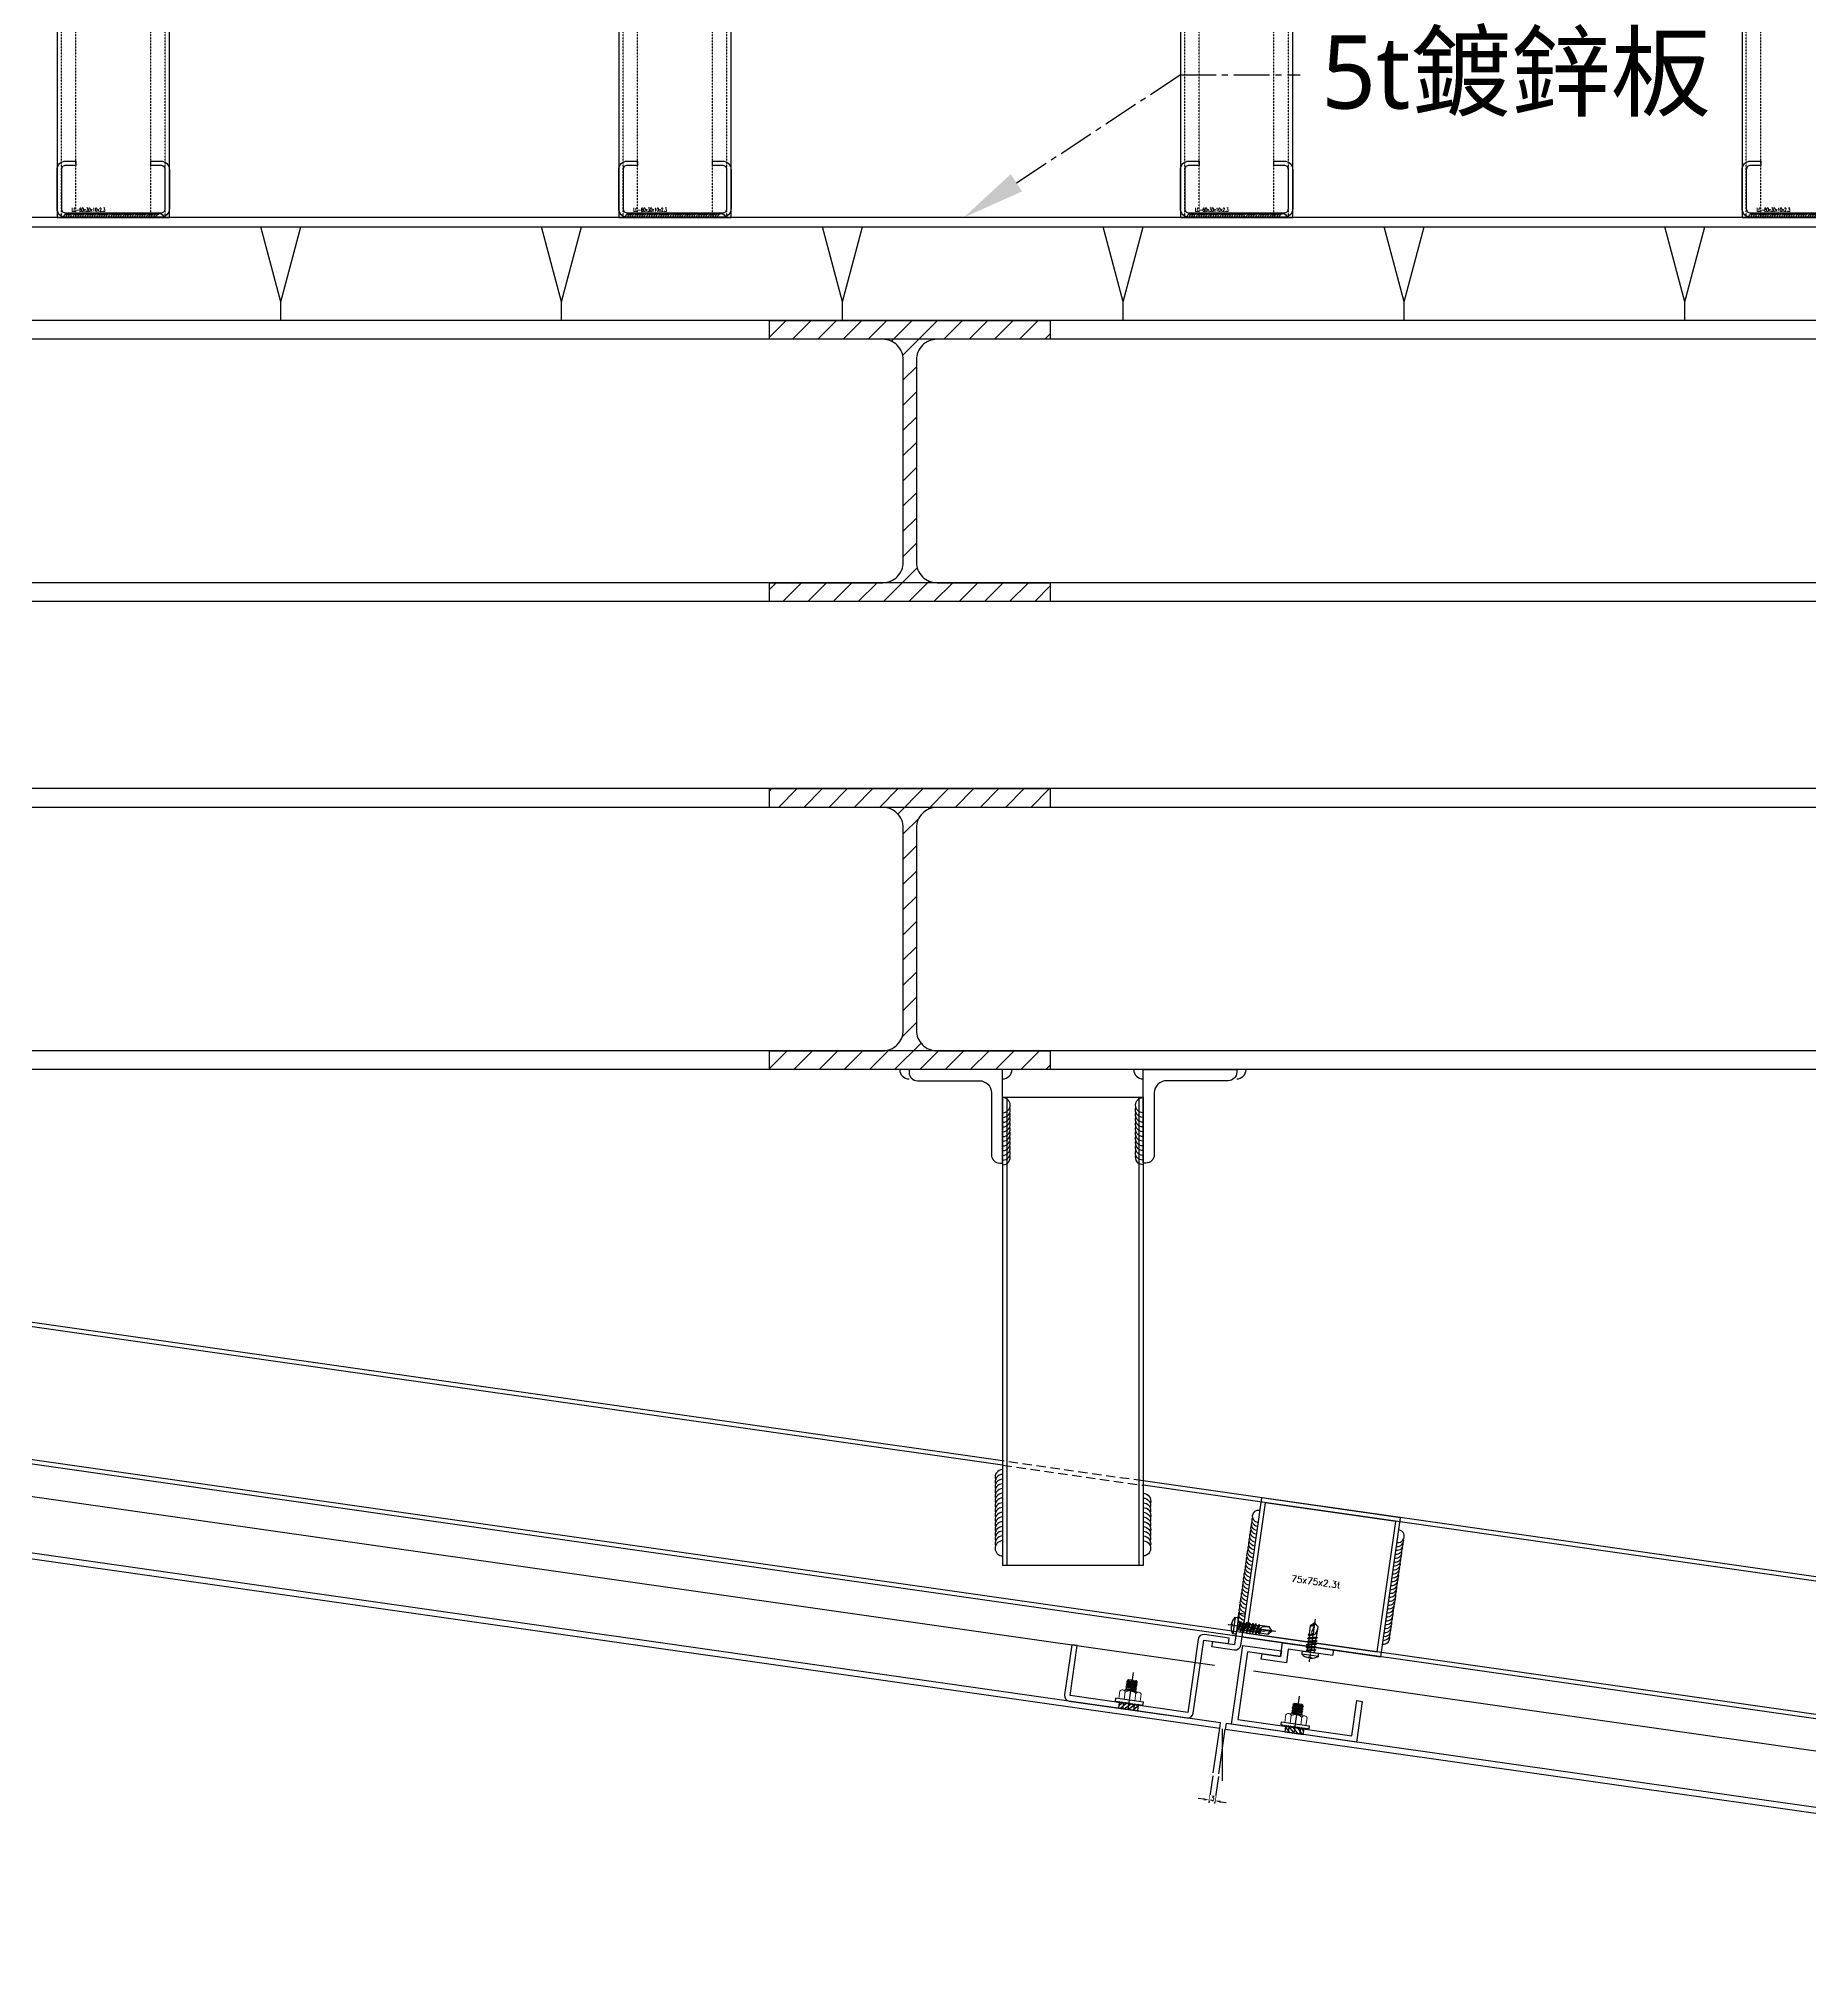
# Model space of a CAD drawing. Extents: x -3378 to 102197, y -3799 to 48702.
# Drawn here: x 56869 to 57815, y 27914 to 28944 of the extents above; entities that cross this region are included whole.
import ezdxf
from ezdxf import colors
from ezdxf.entities.mleader import LeaderData, LeaderLine
from ezdxf.math import Vec2, Vec3

# ---------------------------------------------------------------- set-up
doc = ezdxf.new("R2010")
doc.units = 0
for name, pattern in [('CENTER', [2, 1.25, -0.25, 0.25, -0.25]), ('CENTER2', [28.575, 19.05, -3.175, 3.175, -3.175]), ('HIDDEN', [0.375, 0.25, -0.125]), ('Hidden 1_16_', [0.023813, 0.015875, -0.007938])]:
    doc.linetypes.add(name, pattern=pattern)
for name, color, linetype in [('##-鐵件', 1, 'Continuous'), ('11', 11, 'Continuous'), ('24WELD', 55, 'Continuous'), ('3', 3, 'Continuous'), ('4', 4, 'Continuous'), ('6', 6, 'Continuous'), ('ARR', 6, 'Continuous'), ('BCM-DIM', 54, 'Continuous'), ('BCM-SIL', 8, 'Continuous'), ('GM_ANNO_DIMS', 4, 'Continuous'), ('GM_SECT_15', 15, 'Continuous'), ('GM_STEL_PRIM', 3, 'Continuous'), ('STRUCTURAL', 3, 'Continuous'), ('螺絲 固定五金 FASTENERS', 124, 'Continuous'), ('螺絲、螺栓', 4, 'Continuous'), ('視覺模型鋁擠型暫替', 4, 'Continuous'), ('金屬面材 METAL PANEL', 2, 'Continuous'), ('鐵件', 6, 'Continuous'), ('隱藏線 HIDDEN', 8, 'HIDDEN')]:
    doc.layers.add(name, color=color, linetype=linetype)
doc.layers.add('#不列印', color=250, linetype='Continuous', plot=False)
doc.layers.add('不顯示', color=254, linetype='Continuous', plot=False)
doc.layers.add('12', color=3, linetype='Continuous', lineweight=9)
doc.styles.add('DIM', font='simplex.shx', dxfattribs={"bigfont": 'chineset.shx'})
doc.styles.add('MSCHESE', font='')
doc.styles.add('romans', font='romans.shx', dxfattribs={"width": 0.5, "bigfont": ' chineset.shx'})
doc.styles.get("Standard").update_dxf_attribs({"font": 'romans.shx', "bigfont": 'chinese.shx'})
doc.styles.get('MSCHESE').set_extended_font_data('Microsoft JhengHei')
doc.dimstyles.new('b4-3', dxfattribs={"dimtxt": 5, "dimasz": 3, "dimexe": 1.5, "dimexo": 1.5, "dimgap": 0, "dimtad": 1, "dimtxsty": 'Standard', "dimcen": -1.5, "dimdle": 1, "dimclrd": 256, "dimclre": 256, "dimclrt": 3, "dimadec": 0, "dimazin": 0, "dimtfac": 1, "dimtmove": 0, "dimatfit": 3, "dimfxl": 0.18, "dimtfill": 1, "dimarcsym": 1})

# ---------------------------------------------------------------- blocks, each defined once
blk = doc.blocks.new('St-LC-60x30x10x2_3')
at = {"layer": 'STRUCTURAL', "color": 0, "linetype": 'ByBlock', "lineweight": -2}
blk.add_lwpolyline([(14.8, 38.4), (14.8, 36.1), (9.4, 36.1, 0.414214), (7.1, 33.8), (7.1, 13, 0.414214), (9.4, 10.7), (60.2, 10.7, 0.414214), (62.5, 13), (62.5, 33.8, 0.414214), (60.2, 36.1), (54.8, 36.1), (54.8, 38.4), (60.2, 38.4, -0.414214), (64.8, 33.8), (64.8, 13, -0.414214), (60.2, 8.4), (9.4, 8.4, -0.414214), (4.8, 13), (4.8, 33.8, -0.414214), (9.4, 38.4)], format="xyb", close=True, dxfattribs=at)
at = {"layer": 'Defpoints', "color": 0, "linetype": 'ByBlock', "lineweight": -2, "style": 'romans', "width": 0.6}
blk.add_text('LC-60x30x10x2.3', height=2, rotation=360, dxfattribs=at).set_placement((12.6, 11.4))
blk = doc.blocks.new('*U730')
at = {"layer": '##-鐵件', "color": 1}
blk.add_lwpolyline([(1692.3, 30), (1489.8, 30), (1489.8, -30), (1692.3, -30)], close=True, dxfattribs=at)
at = {"color": 251, "linetype": 'Hidden 1_16_', "ltscale": 5}
for p, q in [((1692.3, 27.7), (1489.8, 27.7)), ((1692.3, 20), (1489.8, 20)), ((1692.3, -20), (1489.8, -20)), ((1692.3, -27.7), (1489.8, -27.7))]:
    blk.add_line(p, q, dxfattribs=at)
at = {"layer": '#不列印', "rotation": 90}
blk.add_blockref('St-LC-60x30x10x2_3', (1700.6, -34.8), dxfattribs=at)
blk = doc.blocks.new('*U240')
at = {"layer": '鐵件', "rotation": 270}
blk.add_blockref('*U730', (0, 1591), dxfattribs=at)
blk = doc.blocks.new('*U241')
at = {"color": 0, "linetype": 'ByBlock', "lineweight": -2}
for p in [(600, 0), (900, 0), (1200, 0), (1500, 0)]:
    blk.add_blockref('*U240', p, dxfattribs=at)
blk = doc.blocks.new('*U731')
for centre, end in [((3.2, 98.9), 196.3529), ((3.3, 101.4), 196.3529), ((2.6, 81.5), 196.3529), ((2.6, 79), 196.3529), ((2.7, 84), 196.3529), ((2.8, 86.5), 196.3529), ((2.9, 89), 196.3529), ((3, 94), 196.3529), ((3, 91.5), 196.3529), ((3.1, 96.4), 196.3529), ((1.9, 59), 196.3529), ((2, 61.5), 196.3529), ((2.1, 64), 196.3529), ((2.2, 69), 196.3529), ((2.2, 66.5), 196.3529), ((2.3, 71.5), 196.3529), ((2.4, 74), 196.3529), ((2.5, 76.5), 196.3529), ((1.3, 41.5), 196.3529), ((1.3, 39), 196.3529), ((1.4, 44), 196.3529), ((1.5, 46.5), 196.3529), ((1.6, 49), 196.3529), ((1.7, 54), 196.3529), ((1.7, 51.5), 196.3529), ((1.8, 56.5), 196.3529), ((0.5, 16.5), 196.3529), ((0.6, 19), 196.3529), ((0.7, 21.5), 196.3529), ((0.8, 24), 196.3529), ((0.9, 29), 196.3529), ((0.9, 26.5), 196.3529), ((1, 31.5), 196.3529), ((1.1, 34), 196.3529), ((1.2, 36.5), 196.3529), ((0.1, 4), 268.1431), ((0.2, 6.5), 196.3529), ((0.3, 9), 196.3529), ((0.4, 11.5), 196.3529), ((0.5, 14), 196.3529)]:
    blk.add_arc(centre, 4, 88.1431, end)
blk = doc.blocks.new('*U242')
at = {"layer": '24WELD', "xscale": -0.5062500000000003, "yscale": 0.5062500000000004, "zscale": 0.5062500000000004, "rotation": 88.14306280164571}
blk.add_blockref('*U731', (26.7, -1), dxfattribs=at)
blk = doc.blocks.new('*U243')
at = {"color": 0, "linetype": 'ByBlock', "lineweight": -2}
for p in [(0, 0), (300, 0), (600, 0), (900, 0), (1200, 0), (1500, 0), (1800, 0)]:
    blk.add_blockref('*U242', p, dxfattribs=at)
blk = doc.blocks.new('陽台地板')
for name, p in [('*U241', (100, -148.7, 0)), ('*U243', (400.2, -249, 0))]:
    blk.add_blockref(name, p)
blk = doc.blocks.new('*U779')
at = {"layer": 'GM_STEL_PRIM'}
for p, q in [((0, -15), (-10.7, 25)), ((0, -15), (10.7, 25)), ((0, -25), (0, -15))]:
    blk.add_line(p, q, dxfattribs=at)
blk = doc.blocks.new('*U780')
at = {"layer": 'GM_ANNO_DIMS', "color": 0, "linetype": 'ByBlock', "lineweight": -2}
for p in [(750, 0), (900, 0), (1050, 0), (1200, 0), (1350, 0), (1500, 0)]:
    blk.add_blockref('*U779', p, dxfattribs=at)
blk = doc.blocks.new('*U308')
for centre, end in [((3.9, -0.7), 170.022), ((6.4, -1.1), 98.2318), ((8.9, -1.6), 98.2318), ((11.3, -2), 98.2318), ((13.8, -2.4), 98.2318), ((16.3, -2.9), 98.2318), ((18.7, -3.3), 98.2318), ((21.2, -3.7), 98.2318), ((23.6, -4.2), 98.2318), ((26.1, -4.6), 98.2318), ((28.6, -5), 98.2318), ((31, -5.5), 98.2318)]:
    blk.add_arc(centre, 4, 350.022, end)
blk = doc.blocks.new('*U309')
for centre, end in [((3.9, -0.7), 170.022), ((6.4, -1.1), 98.2318), ((8.9, -1.6), 98.2318), ((11.3, -2), 98.2318), ((13.8, -2.4), 98.2318), ((16.3, -2.9), 98.2318), ((18.7, -3.3), 98.2318), ((21.2, -3.7), 98.2318), ((23.6, -4.2), 98.2318), ((26.1, -4.6), 98.2318), ((28.6, -5), 98.2318), ((31, -5.5), 98.2318)]:
    blk.add_arc(centre, 4, 350.022, end)
blk = doc.blocks.new('42452')
at = {"layer": '視覺模型鋁擠型暫替', "linetype": 'Continuous'}
h = blk.add_hatch(dxfattribs=at)
h.set_pattern_fill('ANSI31', color=1, scale=3)
h.set_pattern_definition([(45, (179418.033, -322648.764), (-6.7351921, 6.7351921), [])])
h.paths.add_polyline_path([(75, 0), (-75, 0), (-75, -10), (-14.5, -10), (75, -10)])
h.paths.add_polyline_path([(14.5, -10), (-14.5, -10, -0.414214), (-3.5, -21), (-3.5, -129, -0.414214), (-14.5, -140), (-75, -140), (-75, -150), (75, -150), (75, -140), (14.5, -140, -0.414214), (3.5, -129), (3.5, -21, -0.414214)])
blk.add_lwpolyline([(-75, 0), (75, 0), (75, -10), (14.5, -10, 0.414214), (3.5, -21), (3.5, -129, 0.414214), (14.5, -140), (75, -140), (75, -150), (-75, -150), (-75, -140), (-14.5, -140, 0.414214), (-3.5, -129), (-3.5, -21, 0.414214), (-14.5, -10), (-75, -10)], format="xyb", close=True, dxfattribs=at)
blk = doc.blocks.new('75x75x2.3t')
at = {"layer": 'GM_SECT_15'}
for points in [[(0, -75), (75, -75), (75, 0), (0, 0)], [(2.3, -72.7), (72.7, -72.7), (72.7, -2.3), (2.3, -2.3)]]:
    blk.add_lwpolyline(points, close=True, dxfattribs=at)
at = {"layer": '不顯示', "linetype": 'Continuous', "insert": (21.8, -38.5), "char_height": 3.5, "attachment_point": 1, "style": 'DIM'}
blk.add_mtext_dynamic_manual_height_columns('75x75x2.3t', width=3.486, gutter_width=17.5, heights=[0], dxfattribs=at)
blk = doc.blocks.new('*U273')
for centre, end in [((-69, 2.2), 286.3529), ((-66.5, 2.2), 286.3529), ((-64, 2.1), 286.3529), ((-61.5, 2), 286.3529), ((-59, 1.9), 286.3529), ((-56.5, 1.8), 286.3529), ((-54, 1.7), 286.3529), ((-51.5, 1.7), 286.3529), ((-49, 1.6), 286.3529), ((-46.5, 1.5), 286.3529), ((-44, 1.4), 286.3529), ((-41.5, 1.3), 286.3529), ((-39, 1.3), 286.3529), ((-36.5, 1.2), 286.3529), ((-34, 1.1), 286.3529), ((-31.5, 1), 286.3529), ((-29, 0.9), 286.3529), ((-26.5, 0.9), 286.3529), ((-24, 0.8), 286.3529), ((-21.5, 0.7), 286.3529), ((-19, 0.6), 286.3529), ((-16.5, 0.5), 286.3529), ((-14, 0.5), 286.3529), ((-11.5, 0.4), 286.3529), ((-9, 0.3), 286.3529), ((-6.5, 0.2), 286.3529), ((-4, 0.1), 358.1431)]:
    blk.add_arc(centre, 4, 178.1431, end)
blk = doc.blocks.new('*U274')
for centre, end in [((-69, 2.2), 286.3529), ((-66.5, 2.2), 286.3529), ((-64, 2.1), 286.3529), ((-61.5, 2), 286.3529), ((-59, 1.9), 286.3529), ((-56.5, 1.8), 286.3529), ((-54, 1.7), 286.3529), ((-51.5, 1.7), 286.3529), ((-49, 1.6), 286.3529), ((-46.5, 1.5), 286.3529), ((-44, 1.4), 286.3529), ((-41.5, 1.3), 286.3529), ((-39, 1.3), 286.3529), ((-36.5, 1.2), 286.3529), ((-34, 1.1), 286.3529), ((-31.5, 1), 286.3529), ((-29, 0.9), 286.3529), ((-26.5, 0.9), 286.3529), ((-24, 0.8), 286.3529), ((-21.5, 0.7), 286.3529), ((-19, 0.6), 286.3529), ((-16.5, 0.5), 286.3529), ((-14, 0.5), 286.3529), ((-11.5, 0.4), 286.3529), ((-9, 0.3), 286.3529), ((-6.5, 0.2), 286.3529), ((-4, 0.1), 358.1431)]:
    blk.add_arc(centre, 4, 178.1431, end)
blk = doc.blocks.new('*D875')
at = {"layer": 'Defpoints', "color": 0, "transparency": 16777216}
for p in [(57496.2, 28017.3, 0), (57499.2, 28016.9, 0)]:
    blk.add_point(p, dxfattribs=at)
at = {"layer": '不顯示', "lineweight": -2, "transparency": 16777216}
for p, q in [((57496, 28015.8), (57493.9, 28001.3)), ((57499, 28015.4), (57496.9, 28000.9)), ((57491.2, 28003.2), (57488.2, 28003.6)), ((57494.2, 28002.8), (57497.1, 28002.4)), ((57500.1, 28001.9), (57503.1, 28001.5))]:
    blk.add_line(p, q, dxfattribs=at)
at = {"layer": '不顯示', "transparency": 16777216}
for points in [[(57491.3, 28003.7), (57491.1, 28002.7), (57494.2, 28002.8)], [(57500.2, 28002.4), (57500, 28001.4), (57497.1, 28002.4)]]:
    blk.add_solid(points, dxfattribs=at)
at = {"layer": '不顯示', "color": 3, "transparency": 16777216, "insert": (57495.8, 28003.8), "char_height": 2.5, "attachment_point": 5, "rotation": 351.8791, "bg_fill": 3, "box_fill_scale": 1.1, "bg_fill_color": 256, "bg_fill_true_color": 13158600, "bg_fill_transparency": 0}
blk.add_mtext('3', dxfattribs=at)
at = {"layer": 'Defpoints', "color": 0, "transparency": 16777216}
blk.add_point((57497.1, 28002.4), dxfattribs=at)
blk = doc.blocks.new('*U290')
for centre, end in [((3.9, -0.7), 170.022), ((6.4, -1.1), 98.2318), ((8.9, -1.6), 98.2318), ((11.3, -2), 98.2318), ((13.8, -2.4), 98.2318), ((16.3, -2.9), 98.2318), ((18.7, -3.3), 98.2318), ((21.2, -3.7), 98.2318), ((23.6, -4.2), 98.2318), ((26.1, -4.6), 98.2318), ((28.6, -5), 98.2318)]:
    blk.add_arc(centre, 4, 350.022, end)
blk = doc.blocks.new('*U291')
for centre, end in [((3.9, -0.7), 170.022), ((6.4, -1.1), 98.2318), ((8.9, -1.6), 98.2318), ((11.3, -2), 98.2318), ((13.8, -2.4), 98.2318), ((16.3, -2.9), 98.2318), ((18.7, -3.3), 98.2318), ((21.2, -3.7), 98.2318), ((23.6, -4.2), 98.2318), ((26.1, -4.6), 98.2318), ((28.6, -5), 98.2318), ((31, -5.5), 98.2318), ((33.5, -5.9), 98.2318), ((35.9, -6.3), 98.2318), ((38.4, -6.8), 98.2318), ((40.9, -7.2), 98.2318)]:
    blk.add_arc(centre, 4, 350.022, end)
blk = doc.blocks.new('M5x16圓頭自攻')
at = {"layer": 'ARR', "color": 0, "linetype": 'CENTER', "ltscale": 0.87}
blk.add_line((18, 0), (-5.1, 0), dxfattribs=at)
at = {"layer": 'ARR', "color": 0, "linetype": 'ByBlock', "ltscale": 0.3}
for p, q in [((-1.6, -4.5), (-1.6, 4.5)), ((0.5, 2.2), (1.1, 1.9)), ((0.7, 2.1), (1.6, -2.5)), ((1.9, 1.9), (1.1, 1.9)), ((2.2, 2.5), (3.2, -2.5)), ((3.5, 1.9), (2.7, 1.9)), ((3.8, 2.5), (4.8, -2.5)), ((5.1, 1.9), (4.3, 1.9)), ((5.4, 2.5), (6.4, -2.5)), ((6.8, 1.9), (5.9, 1.9)), ((7.2, 2.5), (8.2, -2.5)), ((8.4, 1.9), (7.7, 1.9)), ((8.7, 1.9), (8, 1.9)), ((9.1, 2.5), (9.7, -0.6)), ((14.1, 2.1), (9.5, 2.1)), ((15.8, 0.1), (14.1, 2.1)), ((15.8, 0.1), (15.9, 0.1)), ((16, 0), (16, 0)), ((2.1, -1.9), (2.9, -1.9)), ((3.7, -1.9), (4.5, -1.9)), ((5.3, -1.9), (6.1, -1.9)), ((6.9, -1.9), (7.8, -1.9)), ((8.5, -2.1), (12.9, -2.1)), ((15.8, -0.1), (14.1, -2.1)), ((15.8, -0.1), (15.9, -0.1))]:
    blk.add_line(p, q, dxfattribs=at)
blk.add_lwpolyline([(-3, -0.5, 0.134476), (-1.6, -4.5), (-0.6, -4.5, 0.198912), (-0.4, -4.4), (-0.1, -4.1, 0.198912), (0, -3.9), (0, 3.9, 0.198912), (-0.1, 4.1), (-0.4, 4.4, 0.198912), (-0.6, 4.5), (-1.6, 4.5, 0.134562), (-3, 0.5), (-2.5, 0.5), (-2.5, -0.5), (-3, -0.5)], format="xyb", dxfattribs=at)
blk.add_lwpolyline([(1.1, 1.9), (2.1, -1.9), (1.8, -2.5), (1.6, -2.5), (1.3, -1.9), (0.3, 1.9), (0.5, 2.2)], dxfattribs=at)
for points in [[(3.2, -2.5), (2.9, -1.9), (1.9, 1.9), (2.2, 2.5), (2.4, 2.5), (2.7, 1.9), (3.7, -1.9), (3.4, -2.5)], [(4.8, -2.5), (4.5, -1.9), (3.5, 1.9), (3.8, 2.5), (4, 2.5), (4.3, 1.9), (5.3, -1.9), (5, -2.5)], [(6.4, -2.5), (6.1, -1.9), (5.1, 1.9), (5.4, 2.5), (5.6, 2.5), (5.9, 1.9), (6.9, -1.9), (6.6, -2.5)], [(8.2, -2.5), (7.8, -1.9), (6.8, 1.9), (7.2, 2.5), (7.3, 2.5), (7.7, 1.9), (8.7, -1.9), (8.3, -2.5)], [(9.1, 2.5), (8.7, 1.9), (9.7, -0.6), (9.5, 2.1), (9.2, 2.5)]]:
    blk.add_lwpolyline(points, close=True, dxfattribs=at)
for centre, radius, start, end in [((0.7, 3.1), 0.874, 220.3388, 257.7802), ((10.9, -0.3), 1.2, 56.152, 236.152), ((14.9, 6.9), 7.01, 241.6458, 278.008), ((15.9, 1.7), 1.82, 168.8617, 267.6865), ((15.9, 0), 0.05, 0, 90), ((1.2, -3.3), 1.44, 84.7312, 144.22), ((13.5, 4.9), 7.01, 241.6458, 274.9541), ((15.9, 0), 0.05, 270, 0)]:
    blk.add_arc(centre, radius, start, end, dxfattribs=at)
blk = doc.blocks.new('*U255')
blk.add_blockref('M5x16圓頭自攻', (0, 0))
blk = doc.blocks.new('A$C19b21843')
at = {"layer": '11'}
blk.add_lwpolyline([(3.5, 4), (3, 3.5), (3.5, 3), (3, 2.5), (3.5, 2), (3, 1.5), (3.5, 1), (3.5, 0), (5, 0), (5, 15), (3.5, 15), (3.5, 14), (3, 13.5), (3.5, 13), (3, 12.5), (3.5, 12), (3, 11.5), (3.5, 11), (3, 10.5), (3.5, 10), (3, 9.5), (3.5, 9), (3, 8.5), (3.5, 8), (3, 7.5), (3.5, 7), (3, 6.5), (3.5, 6), (3, 5.5), (3.5, 5), (3, 4.5)], close=True, dxfattribs=at)
at = {"layer": '12'}
for p, q in [((5, 13.2), (9.2, 13.2)), ((9.2, 10.4), (5, 10.4)), ((10, 11.8), (10, 3.2)), ((10.5, 10.5), (10.9, 4.6)), ((11.3, 10.5), (11.8, 4.6)), ((12.2, 10.5), (12.6, 4.6)), ((13.1, 10.5), (13.5, 4.6)), ((14, 10.5), (14.4, 4.6)), ((14.8, 10.5), (15.3, 4.6)), ((9.2, 4.6), (5, 4.6)), ((9.2, 1.8), (5, 1.8)), ((10, 10), (10.2, 10)), ((10, 4.9), (10, 4.6)), ((10.6, 5), (10.3, 5)), ((10.7, 10), (11.1, 10)), ((11.5, 5), (11.1, 5)), ((11.6, 10), (11.9, 10)), ((12.4, 5), (12, 5)), ((12.5, 10), (12.8, 10)), ((13.2, 5), (12.9, 5)), ((13.4, 10), (13.7, 10)), ((14.1, 5), (13.8, 5)), ((14.2, 10), (14.6, 10)), ((15, 5), (14.6, 5))]:
    blk.add_line(p, q, dxfattribs=at)
for points in [[(10.7, 10), (10.5, 10.5), (10.2, 10), (10.6, 5), (10.9, 4.6), (11.1, 5)], [(11.6, 10), (11.3, 10.5), (11.1, 10), (11.5, 5), (11.8, 4.6), (12, 5)], [(12.5, 10), (12.2, 10.5), (11.9, 10), (12.4, 5), (12.6, 4.6), (12.9, 5)], [(13.4, 10), (13.1, 10.5), (12.8, 10), (13.2, 5), (13.5, 4.6), (13.8, 5)], [(14.2, 10), (14, 10.5), (13.7, 10), (14.1, 5), (14.4, 4.6), (14.6, 5)], [(15.1, 10), (14.8, 10.5), (14.6, 10), (15, 5), (15.3, 4.6), (15.5, 5)]]:
    blk.add_lwpolyline(points, close=True, dxfattribs=at)
for points in [[(10, 4.6), (10, 4.6), (10.3, 5), (10, 8.4)], [(15.1, 10), (15.5, 10), (15.5, 5.4)], [(15.5, 10), (16, 9.5), (16, 5.5), (15.5, 5)]]:
    blk.add_lwpolyline(points, dxfattribs=at)
for centre, radius, start, end in [((8.3, 11.8), 1.66, 300, 60), ((4.6, 7.5), 5.37, 327.686, 32.314), ((8.3, 3.2), 1.66, 300, 60)]:
    blk.add_arc(centre, radius, start, end, dxfattribs=at)
at = {"layer": '3'}
for p, q in [((0, 12), (3.3, 8.8)), ((3, 10.5), (0, 10.5)), ((1.8, 12.5), (3.4, 10.9)), ((0, 9.7), (3.1, 6.6)), ((0, 7.5), (3.5, 4)), ((0, 5.2), (2.7, 2.5)), ((0, 4.5), (3, 4.5)), ((0, 3), (0.5, 2.5))]:
    blk.add_line(p, q, dxfattribs=at)
at = {"layer": '4'}
blk.add_line((0, 7.5), (20, 7.5), dxfattribs=at)
at = {"layer": '6'}
blk.add_lwpolyline([(0, 12.5), (3, 12.5), (3.5, 12), (3, 11.5), (3.5, 11), (3, 10.5), (3.5, 10), (3, 9.5), (3.5, 9), (3, 8.5), (3.5, 8), (3, 7.5), (3.5, 7), (3, 6.5), (3.5, 6), (3, 5.5), (3.5, 5), (3, 4.5), (3.5, 4), (3, 3.5), (3.5, 3), (3, 2.5), (0, 2.5)], close=True, dxfattribs=at)
blk = doc.blocks.new('A$C20AE7E0D')
at = {"layer": 'ARR', "color": 0, "linetype": 'CENTER', "ltscale": 0.87}
blk.add_line((21, 0), (-5.1, 0), dxfattribs=at)
at = {"layer": 'ARR', "color": 0, "linetype": 'ByBlock', "ltscale": 0.3}
for p, q in [((-1.6, -4.5), (-1.6, 4.5)), ((0.5, 2.2), (1.1, 1.9)), ((0.7, 2.1), (1.6, -2.5)), ((1.9, 1.9), (1.1, 1.9)), ((2.2, 2.5), (3.2, -2.5)), ((3.5, 1.9), (2.7, 1.9)), ((3.8, 2.5), (4.8, -2.5)), ((5.1, 1.9), (4.3, 1.9)), ((5.4, 2.5), (6.4, -2.5)), ((6.8, 1.9), (5.9, 1.9)), ((7.2, 2.5), (8.2, -2.5)), ((8.4, 1.9), (7.7, 1.9)), ((8.7, 2.5), (9.7, -2.5)), ((10.1, 1.9), (9.2, 1.9)), ((10.5, 2.5), (11.5, -2.5)), ((11.7, 1.9), (11, 1.9)), ((12.1, 2.5), (12.7, -0.6)), ((17.1, 2.1), (12.5, 2.1)), ((18.8, 0.1), (17.1, 2.1)), ((18.8, 0.1), (18.9, 0.1)), ((19, 0), (19, 0)), ((2.1, -1.9), (2.9, -1.9)), ((3.7, -1.9), (4.5, -1.9)), ((5.3, -1.9), (6.1, -1.9)), ((6.9, -1.9), (7.8, -1.9)), ((8.7, -1.9), (9.4, -1.9)), ((10.2, -1.9), (11.1, -1.9)), ((11.9, -2.1), (15.9, -2.1)), ((18.8, -0.1), (17.1, -2.1)), ((18.8, -0.1), (18.9, -0.1))]:
    blk.add_line(p, q, dxfattribs=at)
blk.add_lwpolyline([(-3, -0.5, 0.134476), (-1.6, -4.5), (-0.6, -4.5, 0.198912), (-0.4, -4.4), (-0.1, -4.1, 0.198912), (0, -3.9), (0, 3.9, 0.198912), (-0.1, 4.1), (-0.4, 4.4, 0.198912), (-0.6, 4.5), (-1.6, 4.5, 0.134562), (-3, 0.5), (-2.5, 0.5), (-2.5, -0.5), (-3, -0.5)], format="xyb", dxfattribs=at)
blk.add_lwpolyline([(1.1, 1.9), (2.1, -1.9), (1.8, -2.5), (1.6, -2.5), (1.3, -1.9), (0.3, 1.9), (0.5, 2.2)], dxfattribs=at)
for points in [[(3.2, -2.5), (2.9, -1.9), (1.9, 1.9), (2.2, 2.5), (2.4, 2.5), (2.7, 1.9), (3.7, -1.9), (3.4, -2.5)], [(4.8, -2.5), (4.5, -1.9), (3.5, 1.9), (3.8, 2.5), (4, 2.5), (4.3, 1.9), (5.3, -1.9), (5, -2.5)], [(6.4, -2.5), (6.1, -1.9), (5.1, 1.9), (5.4, 2.5), (5.6, 2.5), (5.9, 1.9), (6.9, -1.9), (6.6, -2.5)], [(8.2, -2.5), (7.8, -1.9), (6.8, 1.9), (7.2, 2.5), (7.3, 2.5), (7.7, 1.9), (8.7, -1.9), (8.3, -2.5)], [(9.7, -2.5), (9.4, -1.9), (8.4, 1.9), (8.7, 2.5), (8.9, 2.5), (9.2, 1.9), (10.2, -1.9), (9.9, -2.5)], [(11.5, -2.5), (11.1, -1.9), (10.1, 1.9), (10.5, 2.5), (10.6, 2.5), (11, 1.9), (12, -1.9), (11.6, -2.5)], [(12.1, 2.5), (11.7, 1.9), (12.7, -0.6), (12.5, 2.1), (12.2, 2.5)]]:
    blk.add_lwpolyline(points, close=True, dxfattribs=at)
for centre, radius, start, end in [((0.7, 3.1), 0.874, 220.3388, 257.7802), ((13.9, -0.3), 1.2, 56.152, 236.152), ((17.9, 6.9), 7.01, 241.6458, 278.008), ((18.9, 1.7), 1.82, 168.8617, 267.6865), ((18.9, 0), 0.05, 0, 90), ((1.2, -3.3), 1.44, 84.7312, 144.22), ((16.5, 4.9), 7.01, 241.6458, 274.9541), ((18.9, 0), 0.05, 270, 0)]:
    blk.add_arc(centre, radius, start, end, dxfattribs=at)
blk = doc.blocks.new('*U77')
at = {"color": 0, "linetype": 'ByBlock'}
blk.add_blockref('A$C20AE7E0D', (0, 0), dxfattribs=at)

msp = doc.modelspace()

# ---------------------------------------------------------------- linework, layer by layer
at = {"color": 2}
for centre, start, end in [((57333.707, 28392.995, 0), 180, 270), ((57383.707, 28392.995, 0), 270, 360), ((57458.707, 28392.995, 0), 180, 270), ((57508.707, 28392.995, 0), 270, 360)]:
    msp.add_arc(centre, 5, start, end, dxfattribs=at)
msp.add_arc((57383.707, 28392.995, 0), 5, 179.999999, 180)
at = {"layer": 'GM_SECT_15'}
for p, q in [((57458.707, 28377.995, 0), (57383.707, 28377.995, 0)), ((57383.707, 28377.995, 0), (57383.707, 28127.995, 0)), ((57386.007, 28377.995, 0), (57386.007, 28127.995, 0)), ((57456.407, 28377.995, 0), (57456.407, 28127.995, 0)), ((57458.707, 28377.995, 0), (57458.707, 28127.995, 0)), ((58427.722, 27959.186, 0), (55938.651, 28314.367, 0)), ((58741.129, 27914.464, 0), (55938.652, 28314.367, 0)), ((58741.454, 27916.741, 0), (55940.931, 28316.365, 0)), ((57383.707, 28181.603, 0), (56771.675, 28268.936, 0)), ((57383.707, 28183.926, 0), (56772, 28271.213, 0)), ((57383.707, 28183.926, 0), (56772, 28271.213, 0)), ((58383.707, 28041.232, 0), (57458.707, 28173.224, 0)), ((58383.707, 28041.232, 0), (57458.707, 28173.224, 0)), ((58383.707, 28038.909, 0), (57458.707, 28170.901, 0)), ((57458.707, 28127.995, 0), (57383.707, 28127.995, 0))]:
    msp.add_line(p, q, dxfattribs=at)
at = {"layer": 'GM_SECT_15', "elevation": 0}
for points in [[(57377.707, 28347.495, 0.41421356), (57382.207, 28342.995), (57383.707, 28342.995), (57383.707, 28392.995), (57333.707, 28392.995), (57333.707, 28391.495, 0.41421356), (57338.207, 28386.995), (57371.207, 28386.995, -0.41421356), (57377.707, 28380.495)], [(57464.707, 28347.495, -0.41421356), (57460.207, 28342.995), (57458.707, 28342.995), (57458.707, 28392.995), (57508.707, 28392.995), (57508.707, 28391.495, -0.41421356), (57504.207, 28386.995), (57471.207, 28386.995, 0.41421356), (57464.707, 28380.495)]]:
    msp.add_lwpolyline(points, format="xyb", close=True, dxfattribs=at)
at = {"layer": '不顯示'}
for p, q in [((57496.224, 28017.295, 0), (57499.626, 28041.14, 0)), ((57501.111, 28013.131), (57501.111, 28040.928))]:
    msp.add_line(p, q, dxfattribs=at)
at = {"layer": '視覺模型鋁擠型暫替', "linetype": 'Continuous'}
for p, q in [((58876.111, 28792.995, 0), (56233.707, 28792.995, 0)), ((58876.111, 28782.995, 0), (56233.707, 28782.995, 0)), ((58876.111, 28652.995, 0), (56233.707, 28652.995, 0)), ((58876.111, 28642.996, 0), (56233.707, 28642.996, 0)), ((58947.081, 28542.995, 0), (56233.707, 28542.995, 0)), ((58947.081, 28532.995, 0), (56233.707, 28532.995, 0)), ((58947.081, 28402.995, 0), (56183.927, 28402.995, 0)), ((58947.081, 28392.995, 0), (56083.707, 28392.995, 0))]:
    msp.add_line(p, q, dxfattribs=at)
at = {"layer": '金屬面材 METAL PANEL'}
for p, q in [((56081.327, 28276.857, 0), (57496.863, 28074.869, 0)), ((57500.05, 28044.11, 0), (56760.445, 28149.647, 0)), ((56760.021, 28146.677, 0), (57499.626, 28041.14, 0)), ((57517.652, 28071.901, 0), (58428.852, 27941.88, 0)), ((57499.626, 28041.14, 0), (57500.05, 28044.11, 0)), ((57503.02, 28043.686, 0), (57502.596, 28040.716, 0)), ((57502.596, 28040.716, 0), (58242.201, 27935.179, 0)), ((58242.625, 27938.149, 0), (57503.02, 28043.686, 0))]:
    msp.add_line(p, q, dxfattribs=at)
at = {"layer": '金屬面材 METAL PANEL', "linetype": 'Continuous', "elevation": 0}
msp.add_lwpolyline([(57513.16, 28102.241), (57510.758, 28085.411, -0.41421352), (57507.364, 28082.865), (57495.485, 28084.56), (57495.909, 28087.53), (57507.788, 28085.835), (57510.19, 28102.665), (57513.16, 28102.241)], format="xyb", dxfattribs=at)
msp.add_lwpolyline([(57420.583, 28085.753), (57416.769, 28059.024, 0.41421356), (57419.315, 28055.63), (57482.129, 28046.667, 0.41421356), (57485.523, 28049.213), (57491.089, 28088.218), (57504.294, 28086.334), (57504.717, 28089.304), (57491.512, 28091.188, 0.41421356), (57488.119, 28088.642), (57482.553, 28049.637), (57419.738, 28058.6), (57423.553, 28085.33)], format="xyb", close=True, dxfattribs=at)
for points in [[(57559.919, 28079.992), (57536.288, 28083.364), (57535.246, 28076.058), (57521.833, 28077.972), (57522.257, 28080.942), (57532.175, 28079.527), (57533.218, 28086.832), (57560.343, 28082.962), (57559.917, 28079.992)], [(57575.819, 28055.521), (57572.712, 28033.742), (57505.99, 28043.262), (57512.008, 28085.435), (57532.599, 28082.497), (57532.175, 28079.527), (57514.554, 28082.041), (57509.384, 28045.808), (57570.166, 28037.135), (57572.85, 28055.945), (57575.819, 28055.521)]]:
    msp.add_lwpolyline(points, dxfattribs=at)
at = {"layer": '隱藏線 HIDDEN', "linetype": 'HIDDEN', "ltscale": 20}
for p, q in [((57458.707, 28173.224, 0), (57383.707, 28183.926, 0)), ((57383.707, 28181.603, 0), (57458.707, 28170.901, 0))]:
    msp.add_line(p, q, dxfattribs=at)

# ---------------------------------------------------------------- block references
for p in [(57334.141, 28792.995, 0), (57334.141, 28542.995, 0)]:
    msp.add_blockref('42452', p)
at = {"layer": '24WELD'}
for name, p, xscale, yscale, zscale, rotation in [('*U308', (57383.707, 28377.995, 0), 1.012500000000001, 1.012500000000001, 1.012500000000001, 279.9783111793436), ('*U309', (57458.707, 28377.995, 0), -1.012500000000001, 1.012500000000001, 1.012500000000001, 80.02168882065637), ('*U291', (57383.707, 28133.231, 0), 1.012500000000001, 1.012500000000001, 1.012500000000001, 99.97831117934365), ('*U290', (57458.707, 28133.231, 0), -1.012500000000001, 1.012500000000001, 1.012500000000001, 260.0216888206563), ('*U273', (57521.07, 28157.679, 0), -0.8437500000000008, 0.8437500000000008, 0.8437500000000008, 260.0217577098238), ('*U274', (57595.318, 28147.084, 0), 0.8437500000000008, 0.8437500000000008, 0.8437500000000008, 83.73640239755889)]:
    msp.add_blockref(name, p, dxfattribs=dict(at, xscale=xscale, yscale=yscale, zscale=zscale, rotation=rotation))
at = {"layer": 'BCM-DIM', "rotation": 81.87907304478298}
msp.add_blockref('A$C19b21843', (57458.147, 28050.089, 0), dxfattribs=at)
at = {"layer": 'BCM-DIM', "xscale": -1, "rotation": 261.8790730449376}
msp.add_blockref('A$C19b21843', (57531.926, 28039.561, 0), dxfattribs=at)
at = {"layer": 'BCM-SIL', "rotation": 81.85584514685473}
msp.add_blockref('*U255', (57548.104, 28081.678, 0), dxfattribs=at)
at = {"layer": 'GM_SECT_15', "rotation": 351.8790773316075}
msp.add_blockref('75x75x2.3t', (57522, 28164.193, 0), dxfattribs=at)
at = {"layer": '螺絲 固定五金 FASTENERS', "xscale": -1, "rotation": 171.8790479488455}
msp.add_blockref('*U77', (57508.916, 28095.773, 0), dxfattribs=at)

# ---------------------------------------------------------------- leaders
at = {"layer": '不顯示', "ltscale": 50}
ml = msp.add_multileader_mtext('Standard', dxfattribs=at)
ml.set_content('5t鍍鋅板', color=256, style='MSCHESE')
ml.set_leader_properties(color=256, linetype='CENTER2')
ml.build(insert=Vec2(0, 0))
ml.multileader.update_dxf_attribs({"arrow_head_size": 33.6, "scale": 8})
ctx = ml.context
ctx.base_point, ctx.scale, ctx.char_height, ctx.arrow_head_size, ctx.landing_gap_size, ctx.plane_origin = Vec3(57542.631, 28924.335, 0), 8, 39.2, 33.6, 22.4, Vec3(57505.964, 29594.498, 0)
ctx.text_align_type = 2
notes = []
notes.append((ctx, [(1, (1, 1, 0), (57478.631, 28924.335, 0), (1, 0), 64, [(0, [(57362.986, 28848.085, 0)], 0, [])])]))
ctx.mtext.insert, ctx.mtext.alignment, ctx.mtext.flow_direction = Vec3(57761.967, 28945.39, 0), 3, 5
ctx.mtext.has_bg_fill, ctx.mtext.bg_color, ctx.mtext.bg_scale_factor, ctx.mtext.bg_transparency, ctx.mtext.use_window_bg_color = 1, -1023410167, 1.5, 0, 1
for ctx, leaders in notes:
    for number, flags, end, landing, length, lines in leaders:
        leader = LeaderData()
        leader.index, (leader.has_last_leader_line, leader.has_dogleg_vector, leader.attachment_direction) = number, flags
        leader.last_leader_point, leader.dogleg_vector, leader.dogleg_length = Vec3(end), Vec3(landing), length
        for number, points, colour, breaks in lines:
            line = LeaderLine()
            line.index, line.vertices, line.color, line.breaks = number, Vec3.list(points), colors.encode_raw_color(colour), breaks
            leader.lines.append(line)
        ctx.leaders.append(leader)

# ---------------------------------------------------------------- next in the draw order: linework, layer by layer
at = {"layer": 'GM_STEL_PRIM', "elevation": 0}
msp.add_lwpolyline([(58871.111, 28848.085), (56209.614, 28848.085), (56209.623, 28928.076), (56204.623, 28928.077), (56204.614, 28848.086, 0.41424728), (56209.614, 28843.085), (58871.111, 28843.085)], format="xyb", close=True, dxfattribs=at)

# ---------------------------------------------------------------- next in the draw order: block references
at = {"layer": 'GM_ANNO_DIMS'}
msp.add_blockref('*U780', (56248.097, 28818.085, 0), dxfattribs=at)
at = {"layer": '螺絲、螺栓'}
msp.add_blockref('陽台地板', (56208.631, 29098.085, 0), dxfattribs=at)

# ---------------------------------------------------------------- next in the draw order: dimensions: what is measured, and where the dimension line sits
at = {"layer": '不顯示'}
dim = msp.add_aligned_dim(p1=(57496.224, 28017.295, 0), p2=(57499.194, 28016.872, 0), distance=-14.651, dimstyle='b4-3', override={"dimtxt": 2.5}, dxfattribs=at)
dim.commit()
dim.dimension.update_dxf_attribs({"geometry": '*D875', "text_midpoint": (57495.816, 28003.817)})

# ---------------------------------------------------------------- next in the draw order: linework, layer by layer
msp.add_line((57499.194, 28016.872, 0), (57502.596, 28040.716, 0), dxfattribs=at)

doc.saveas('drawing.dxf')
